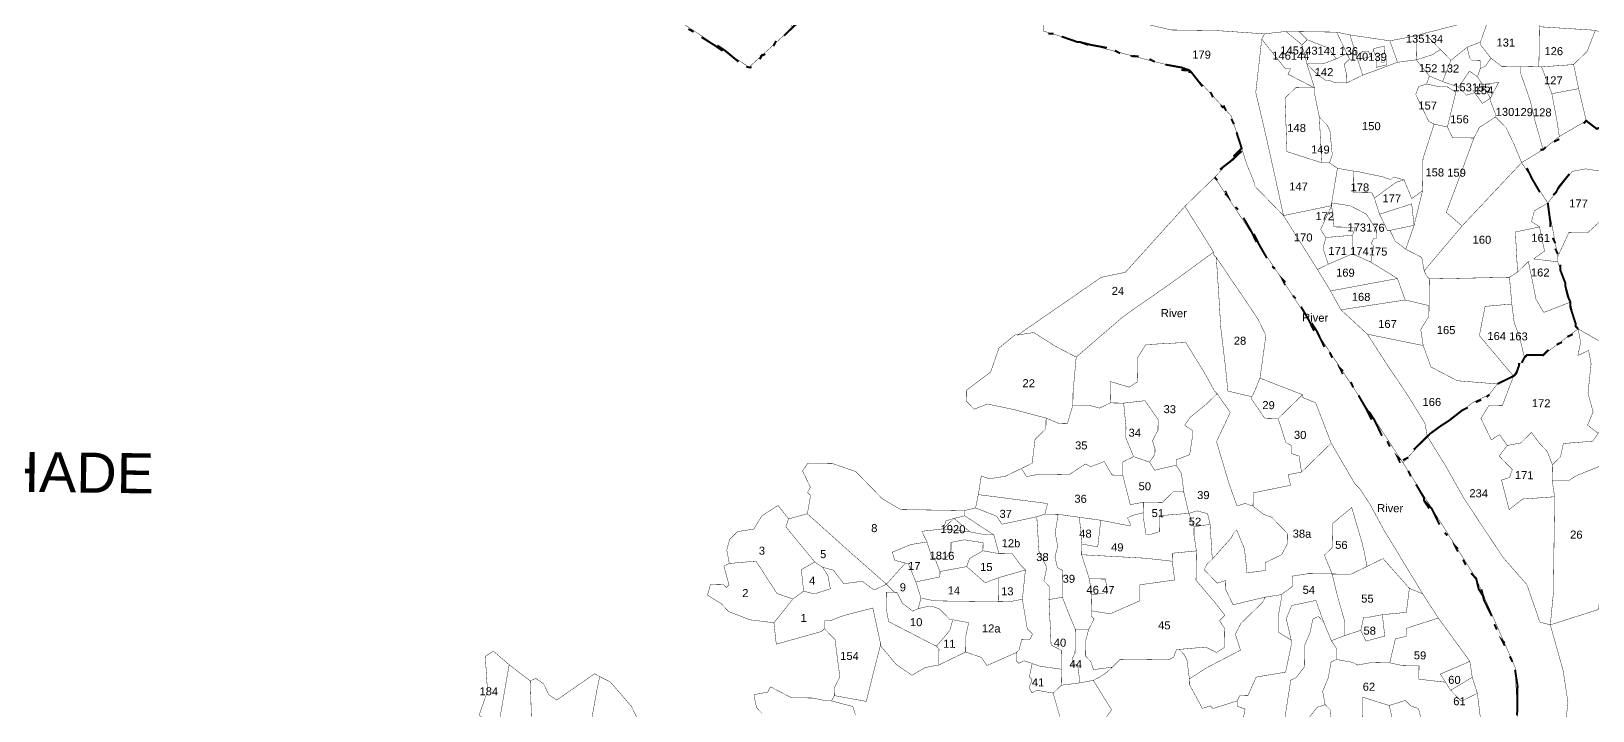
# Model space of a CAD drawing. Header units: metres. Extents: x 259278 to 277237, y 2171369 to 2185379.
# Drawn here: x 273383 to 275703, y 2178430 to 2179440 of the extents above; entities that cross this region are included whole.
import ezdxf

# ---------------------------------------------------------------- set-up
doc = ezdxf.new("R2010")
doc.units = ezdxf.units.M
doc.header["$MEASUREMENT"] = 0
for name, color, linetype in [('SURVEY NO.', 7, 'Continuous'), ('SURVEY PLOT BOUNDARY', 35, 'Continuous'), ('VILLAGE BOUNDARY', 212, 'Continuous'), ('VILLAGE NAME', 3, 'Continuous')]:
    doc.layers.add(name, color=color, linetype=linetype)
doc.styles.add('PDF Arial', font='arial.ttf')

msp = doc.modelspace()

# ---------------------------------------------------------------- linework, layer by layer
at = {"layer": 'SURVEY PLOT BOUNDARY', "lineweight": 18, "const_width": 0.595}
for points in [[(274479.2, 2179544.6), (274513.5, 2179445.1), (274449.3, 2179386.4), (274351.1, 2179451.1), (274363.1, 2179462.9), (274443.9, 2179580.8), (274447.9, 2179580.7), (274467.2, 2179540.8)], [(275232.2, 2179217.6), (275243.4, 2179165.9), (275200.4, 2179210.1), (275200.4, 2179214.1), (275188.9, 2179242), (275181.3, 2179265.9), (275166, 2179313.6), (275103.5, 2179381.9), (275036.3, 2179398.6), (274941.5, 2179423.6), (274886.2, 2179440.2), (274890.6, 2179475.8), (274910.4, 2179475.6), (274969.8, 2179466.9), (275076.5, 2179441.7), (275092.4, 2179441.5), (275143.9, 2179440.8), (275215.2, 2179435.9), (275211.1, 2179428), (275202.2, 2179348.9), (275217.2, 2179285.2)], [(275536.2, 2179423.8), (275516.3, 2179416.1), (275492.2, 2179396.6), (275476.6, 2179412.7), (275453.1, 2179436.8), (275556.5, 2179463.2), (275544.4, 2179447.5)], [(275623.7, 2179446.5), (275623.3, 2179410.8), (275622.9, 2179387), (275595.2, 2179387.4), (275567.4, 2179387.7), (275551.7, 2179399.8), (275536.1, 2179419.9), (275536.2, 2179423.8), (275544.4, 2179447.5), (275556.5, 2179463.2), (275572.4, 2179467), (275624.1, 2179478.2)], [(275278.1, 2179391.5), (275289.5, 2179355.6), (275250.1, 2179376), (275254.2, 2179383.9), (275246.2, 2179384), (275211.1, 2179428), (275215.2, 2179435.9), (275247, 2179439.5), (275266.6, 2179423.4), (275270.5, 2179419.3), (275274.3, 2179407.4)], [(275270.5, 2179419.3), (275266.6, 2179423.4), (275247, 2179439.5), (275266.8, 2179439.2), (275278.5, 2179427.2)], [(275278.5, 2179427.2), (275266.8, 2179439.2), (275322.3, 2179438.5), (275337.7, 2179406.6), (275321.8, 2179398.8), (275310.1, 2179414.9)], [(275702.9, 2179441.5), (275706.9, 2179441.4), (275694.6, 2179409.9), (275674.5, 2179390.3), (275626.9, 2179386.9), (275622.9, 2179387), (275623.3, 2179410.8), (275623.7, 2179446.5)], [(275810.1, 2179452), (275817.8, 2179432), (275801.9, 2179428.3), (275793.7, 2179404.6), (275781.5, 2179381), (275765.1, 2179345.5), (275772.9, 2179329.5), (275716.9, 2179298.5), (275709, 2179294.7), (275693.3, 2179306.8), (275682, 2179354.5), (275674.5, 2179390.3), (275694.6, 2179409.9), (275706.9, 2179441.4), (275714.8, 2179437.4), (275722.9, 2179453.1), (275719.1, 2179461.1), (275746.8, 2179456.8)], [(275211.1, 2179428), (275246.2, 2179384), (275254.2, 2179383.9), (275250.1, 2179376), (275289.5, 2179355.6), (275261.7, 2179356), (275253.7, 2179348.2), (275245.7, 2179340.4), (275248.6, 2179261), (275299.9, 2179244.5), (275311.8, 2179244.3), (275323.6, 2179236.2), (275315, 2179184.8), (275315, 2179180.8), (275243.4, 2179165.9), (275232.2, 2179217.6), (275217.2, 2179285.2), (275202.2, 2179348.9)], [(275321.8, 2179398.8), (275301.8, 2179391.2), (275282, 2179391.4), (275278.1, 2179391.5), (275274.3, 2179407.4), (275270.5, 2179419.3), (275278.5, 2179427.2), (275310.1, 2179414.9)], [(275342.1, 2179434.3), (275361.1, 2179374.5), (275337.2, 2179363), (275337.2, 2179366.9), (275337.3, 2179374.9), (275333.6, 2179390.8), (275341.6, 2179398.6), (275337.7, 2179406.6), (275322.3, 2179438.5)], [(275401.4, 2179425.6), (275412.9, 2179393.7), (275361.1, 2179374.5), (275342.1, 2179434.3)], [(275389.3, 2179405.9), (275381.3, 2179402), (275377.4, 2179410), (275377.5, 2179414), (275393.4, 2179417.7), (275393.3, 2179409.8), (275393.2, 2179405.9)], [(275381.3, 2179402), (275381.2, 2179394.1), (275381.1, 2179386.2), (275397, 2179389.9), (275397.1, 2179397.9), (275393.1, 2179397.9), (275393.1, 2179394), (275389.1, 2179394), (275389.3, 2179405.9), (275393.2, 2179405.9), (275393.3, 2179409.8), (275393.4, 2179417.7), (275377.5, 2179414), (275377.4, 2179410)], [(275440.7, 2179397.3), (275412.9, 2179393.7), (275401.4, 2179425.6), (275441.2, 2179433)], [(275476.6, 2179412.7), (275464.6, 2179404.9), (275440.7, 2179397.3), (275441.2, 2179433), (275453.1, 2179436.8)], [(275531.6, 2179372.3), (275519.8, 2179380.4), (275503.6, 2179356.8), (275479.9, 2179365.1), (275492.2, 2179396.6), (275516.3, 2179416.1), (275520, 2179400.2), (275523.9, 2179396.2), (275535.8, 2179396.1), (275535.7, 2179384.2)], [(275535.7, 2179384.2), (275535.8, 2179396.1), (275523.9, 2179396.2), (275520, 2179400.2), (275516.3, 2179416.1), (275536.2, 2179423.8), (275536.1, 2179419.9), (275551.7, 2179399.8), (275543.7, 2179388)], [(275337.2, 2179363), (275321.3, 2179363.2), (275309.5, 2179367.3), (275305.5, 2179367.3), (275293.7, 2179375.4), (275278.1, 2179391.5), (275282, 2179391.4), (275301.8, 2179391.2), (275321.8, 2179398.8), (275337.7, 2179406.6), (275341.6, 2179398.6), (275333.6, 2179390.8), (275337.3, 2179374.9), (275337.2, 2179366.9)], [(275460.2, 2179373.3), (275456.1, 2179361.4), (275444.1, 2179357.6), (275440, 2179345.8), (275459.3, 2179305.9), (275467.2, 2179301.8), (275450.7, 2179250.4), (275450.1, 2179202.9), (275434, 2179191.2), (275422.5, 2179219.1), (275406.7, 2179223.3), (275402.7, 2179219.3), (275390.9, 2179223.5), (275351.3, 2179231.9), (275347.4, 2179232), (275323.6, 2179236.2), (275311.8, 2179244.3), (275315.9, 2179256.2), (275312.4, 2179291.9), (275308.6, 2179299.9), (275296.8, 2179311.9), (275289.4, 2179347.7), (275289.5, 2179355.6), (275278.1, 2179391.5), (275293.7, 2179375.4), (275305.5, 2179367.3), (275309.5, 2179367.3), (275321.3, 2179363.2), (275337.2, 2179363), (275361.1, 2179374.5), (275412.9, 2179393.7), (275440.7, 2179397.3)], [(275373.4, 2179402.1), (275357.4, 2179398.4), (275357.5, 2179406.3), (275361.6, 2179410.2), (275369.5, 2179410.1)], [(275369.5, 2179410.1), (275361.6, 2179410.2), (275357.5, 2179406.3), (275357.4, 2179398.4), (275373.4, 2179402.1)], [(275381.3, 2179402), (275389.3, 2179405.9), (275389.1, 2179394), (275393.1, 2179394), (275393.1, 2179397.9), (275397.1, 2179397.9), (275397, 2179389.9), (275381.1, 2179386.2), (275381.2, 2179394.1)], [(275440.7, 2179397.3), (275464.6, 2179404.9), (275476.6, 2179412.7), (275492.2, 2179396.6), (275479.9, 2179365.1), (275460.2, 2179373.3)], [(275595.2, 2179387.4), (275595.1, 2179379.4), (275610.4, 2179335.6), (275617.9, 2179303.8), (275629.3, 2179264), (275597.3, 2179244.6), (275585.8, 2179272.5), (275574.2, 2179296.4), (275558.5, 2179312.5), (275558.6, 2179316.5), (275550.9, 2179336.4), (275551, 2179340.3), (275555, 2179348.2), (275563.2, 2179364), (275539.3, 2179360.3), (275531.6, 2179372.3), (275535.7, 2179384.2), (275543.7, 2179388), (275551.7, 2179399.8), (275567.4, 2179387.7)], [(275456.1, 2179361.4), (275460.2, 2179373.3), (275479.9, 2179365.1), (275503.6, 2179356.8), (275515.3, 2179344.8), (275527.3, 2179348.6), (275539, 2179332.6), (275551, 2179340.3), (275550.9, 2179336.4), (275558.6, 2179316.5), (275558.5, 2179312.5), (275534.5, 2179296.9), (275526.4, 2179281.2), (275494.7, 2179281.6), (275487, 2179297.6), (275499.5, 2179348.9), (275487.7, 2179357), (275475.9, 2179357.2)], [(275527.3, 2179348.6), (275515.3, 2179344.8), (275503.6, 2179356.8), (275519.8, 2179380.4), (275531.6, 2179372.3), (275539.3, 2179360.3)], [(275629.3, 2179264), (275617.9, 2179303.8), (275610.4, 2179335.6), (275595.1, 2179379.4), (275595.2, 2179387.4), (275622.9, 2179387), (275626.9, 2179386.9), (275642.2, 2179347.1), (275649.7, 2179307.3), (275653.3, 2179283.5)], [(275682, 2179354.5), (275642.2, 2179347.1), (275626.9, 2179386.9), (275674.5, 2179390.3)], [(275299.9, 2179244.5), (275248.6, 2179261), (275245.7, 2179340.4), (275253.7, 2179348.2), (275261.7, 2179356), (275289.5, 2179355.6), (275289.4, 2179347.7), (275296.8, 2179311.9)], [(275487, 2179297.6), (275467.2, 2179301.8), (275459.3, 2179305.9), (275440, 2179345.8), (275444.1, 2179357.6), (275456.1, 2179361.4), (275475.9, 2179357.2), (275487.7, 2179357), (275499.5, 2179348.9)], [(275551, 2179340.3), (275539, 2179332.6), (275527.3, 2179348.6), (275539.3, 2179360.3)], [(275551, 2179340.3), (275539.3, 2179360.3), (275563.2, 2179364), (275555, 2179348.2)], [(275653.3, 2179283.5), (275649.7, 2179307.3), (275642.2, 2179347.1), (275682, 2179354.5), (275693.3, 2179306.8)], [(275311.8, 2179244.3), (275299.9, 2179244.5), (275296.8, 2179311.9), (275308.6, 2179299.9), (275312.4, 2179291.9), (275315.9, 2179256.2)], [(275526.4, 2179281.2), (275501.7, 2179214.1), (275485.3, 2179170.7), (275508.8, 2179150.6), (275452.5, 2179083.9), (275448.8, 2179103.8), (275425.1, 2179116), (275437.5, 2179151.5), (275450.1, 2179202.9), (275450.7, 2179250.4), (275467.2, 2179301.8), (275487, 2179297.6), (275494.7, 2179281.6)], [(275508.8, 2179150.6), (275485.3, 2179170.7), (275501.7, 2179214.1), (275526.4, 2179281.2), (275534.5, 2179296.9), (275558.5, 2179312.5), (275574.2, 2179296.4), (275585.8, 2179272.5), (275597.3, 2179244.6)], [(275421, 2178798.8), (275141.1, 2179222.8), (275181.3, 2179265.9), (275188.9, 2179242), (275200.4, 2179214.1), (275200.4, 2179210.1), (275243.4, 2179165.9), (275293.9, 2179085.9), (275313.3, 2179054), (275328.8, 2179026), (275368, 2178989.8), (275375.8, 2178977.8), (275399.1, 2178941.8), (275426.3, 2178901.8), (275453.5, 2178857.8), (275457.2, 2178838)], [(275460.2, 2179071.9), (275459.7, 2179032.2), (275424.2, 2179040.6), (275412.7, 2179072.5), (275373.3, 2179096.8), (275377.6, 2179120.5), (275373.7, 2179124.6), (275377.8, 2179132.4), (275381.7, 2179132.4), (275381.9, 2179144.3), (275366.3, 2179168.3), (275342.7, 2179180.5), (275315, 2179184.8), (275323.6, 2179236.2), (275347.4, 2179232), (275346.9, 2179200.2), (275374.7, 2179199.9), (275378.5, 2179191.9), (275386.2, 2179168), (275397.7, 2179144.1), (275401.7, 2179144), (275409.4, 2179128.1), (275425.1, 2179116), (275448.8, 2179103.8), (275452.5, 2179083.9), (275456.3, 2179075.9)], [(275422.5, 2179219.1), (275410.6, 2179215.3), (275378.5, 2179191.9), (275374.7, 2179199.9), (275346.9, 2179200.2), (275347.4, 2179232), (275351.3, 2179231.9), (275390.9, 2179223.5), (275402.7, 2179219.3), (275406.7, 2179223.3)], [(275636.2, 2179184.6), (275616.2, 2179173), (275612, 2179157.1), (275623.8, 2179149.1), (275588, 2179141.6), (275591.2, 2179082.1), (275579.2, 2179074.3), (275460.2, 2179071.9), (275456.3, 2179075.9), (275452.5, 2179083.9), (275508.8, 2179150.6), (275597.3, 2179244.6)], [(275739.8, 2179226.9), (275755.2, 2179194.9), (275695.1, 2179140.2), (275667.3, 2179140.6), (275651, 2179105.1), (275636.2, 2179184.6), (275648.3, 2179200.3), (275672.5, 2179231.7), (275692.3, 2179235.4), (275720, 2179231.1)], [(275824, 2178991.8), (275771.8, 2178944.9), (275740.3, 2178961.2), (275716.7, 2178977.3), (275681.3, 2178997.6), (275677.4, 2179001.6), (275669.9, 2179037.4), (275662.4, 2179065.3), (275650.9, 2179097.2), (275651, 2179105.1), (275667.3, 2179140.6), (275695.1, 2179140.2), (275755.2, 2179194.9), (275739.8, 2179226.9), (275791.4, 2179234.1), (275795.2, 2179218.2), (275813.2, 2179079.2)], [(275437.5, 2179151.5), (275433.9, 2179183.3), (275386.2, 2179168), (275378.5, 2179191.9), (275410.6, 2179215.3), (275422.5, 2179219.1), (275434, 2179191.2), (275450.1, 2179202.9)], [(275345.8, 2179109.1), (275346.1, 2179136.8), (275350.2, 2179148.7), (275318.5, 2179149.1), (275315, 2179180.8), (275315, 2179184.8), (275342.7, 2179180.5), (275366.3, 2179168.3), (275381.9, 2179144.3), (275381.7, 2179132.4), (275377.8, 2179132.4), (275373.7, 2179124.6), (275377.6, 2179120.5), (275373.3, 2179096.8)], [(275651, 2179105.1), (275650.9, 2179097.2), (275615.3, 2179101.6), (275631.3, 2179113.3), (275623.8, 2179149.1), (275612, 2179157.1), (275616.2, 2179173), (275636.2, 2179184.6)], [(275003.5, 2179014.4), (274935.4, 2178955.8), (274903.9, 2178972.1), (274872.4, 2178992.3), (274848.6, 2178988.6), (274972.6, 2179074.3), (275008.4, 2179081.7), (275096.9, 2179179.7), (275139.6, 2179111.7), (275075.6, 2179065), (275019.6, 2179026.1)], [(275309.9, 2179093.7), (275293.9, 2179085.9), (275243.4, 2179165.9), (275315, 2179180.8), (275298.6, 2179145.4), (275306.4, 2179133.4), (275302.2, 2179117.6)], [(275306.4, 2179133.4), (275298.6, 2179145.4), (275315, 2179180.8), (275318.5, 2179149.1), (275350.2, 2179148.7), (275346.1, 2179136.8)], [(275437.5, 2179151.5), (275401.7, 2179144), (275397.7, 2179144.1), (275386.2, 2179168), (275433.9, 2179183.3)], [(275425.1, 2179116), (275409.4, 2179128.1), (275401.7, 2179144), (275437.5, 2179151.5)], [(275650.9, 2179097.2), (275662.4, 2179065.3), (275669.9, 2179037.4), (275630.1, 2179022.1), (275618.5, 2179042.1), (275614.7, 2179061.9), (275607.3, 2179097.7), (275591.2, 2179082.1), (275588, 2179141.6), (275623.8, 2179149.1), (275631.3, 2179113.3), (275615.3, 2179101.6)], [(275309.9, 2179093.7), (275302.2, 2179117.6), (275306.4, 2179133.4), (275346.1, 2179136.8), (275345.8, 2179109.1)], [(275150.1, 2179000.6), (275157.2, 2178941), (275160.7, 2178905.3), (275196.3, 2178896.9), (275196.2, 2178892.9), (275215.7, 2178864.9), (275235.5, 2178864.6), (275246.9, 2178828.8), (275254.8, 2178824.7), (275254.7, 2178812.8), (275266.5, 2178808.7), (275270.2, 2178784.9), (275250.3, 2178781.2), (275254, 2178765.3), (275198.4, 2178754.1), (275198.1, 2178734.3), (275186.3, 2178738.4), (275174.4, 2178734.6), (275162.9, 2178766.4), (275143.9, 2178830.1), (275164.3, 2178873.5), (275144.8, 2178901.5), (275140.9, 2178905.5), (275125.4, 2178933.5), (275098.2, 2178977.5), (275038.7, 2178974.3), (275026.6, 2178954.6), (275026.1, 2178918.9), (275014.1, 2178911.1), (274986.4, 2178919.4), (274986, 2178887.7), (274970.1, 2178880), (274954.3, 2178884.2), (274930.5, 2178884.5), (274930.7, 2178904.3), (274935.4, 2178955.8), (275003.5, 2179014.4), (275019.6, 2179026.1), (275075.6, 2179065), (275139.6, 2179111.7), (275139.6, 2179107.8), (275143.5, 2179103.8), (275146.8, 2179056.1)], [(275200.4, 2178904.7), (275196.3, 2178896.9), (275160.7, 2178905.3), (275157.2, 2178941), (275150.1, 2179000.6), (275146.8, 2179056.1), (275143.5, 2179103.8), (275197.9, 2179023.7), (275205.7, 2179011.7), (275217.3, 2178987.8), (275208.5, 2178924.5)], [(275412.7, 2179072.5), (275313.3, 2179054), (275293.9, 2179085.9), (275309.9, 2179093.7), (275345.8, 2179109.1), (275373.3, 2179096.8)], [(275669.9, 2179037.4), (275677.4, 2179001.6), (275681.3, 2178997.6), (275665.3, 2178985.9), (275629.3, 2178958.6), (275605.5, 2178959), (275601.5, 2178955), (275593.9, 2178986.9), (275586.3, 2179006.8), (275582.7, 2179034.6), (275579.2, 2179074.3), (275591.2, 2179082.1), (275607.3, 2179097.7), (275614.7, 2179061.9), (275618.5, 2179042.1), (275630.1, 2179022.1)], [(275424.2, 2179040.6), (275328.8, 2179026), (275313.3, 2179054), (275412.7, 2179072.5)], [(275451, 2178972.9), (275447.4, 2178996.7), (275459.5, 2179016.4), (275459.7, 2179032.2), (275460.2, 2179071.9), (275579.2, 2179074.3), (275582.7, 2179034.6), (275543, 2179031.1), (275534.5, 2178987.6), (275585.2, 2178927.5), (275561.3, 2178915.9), (275501.9, 2178920.6), (275462.5, 2178941)], [(275447.4, 2178996.7), (275451, 2178972.9), (275368, 2178989.8), (275328.8, 2179026), (275424.2, 2179040.6), (275459.7, 2179032.2), (275459.5, 2179016.4)], [(275585.2, 2178927.5), (275534.5, 2178987.6), (275543, 2179031.1), (275582.7, 2179034.6), (275586.3, 2179006.8), (275593.9, 2178986.9), (275601.5, 2178955), (275593.4, 2178943.2)], [(275711, 2178842.6), (275702.9, 2178830.8), (275659.3, 2178827.4), (275655.1, 2178807.6), (275643, 2178795.9), (275635.3, 2178815.8), (275623.6, 2178827.9), (275611.9, 2178843.9), (275595.8, 2178828.2), (275576, 2178824.5), (275564.3, 2178840.5), (275552.3, 2178832.8), (275536.8, 2178864.7), (275549, 2178884.3), (275568.8, 2178884.1), (275585.2, 2178927.5), (275593.4, 2178943.2), (275601.5, 2178955), (275605.5, 2178959), (275629.3, 2178958.6), (275665.3, 2178985.9), (275681.3, 2178997.6), (275685, 2178977.7), (275680.8, 2178958), (275696.8, 2178965.7), (275700.5, 2178945.8), (275695.9, 2178902.3), (275703.5, 2178874.4), (275695.3, 2178854.7)], [(274890.6, 2178865.2), (274843.2, 2178877.7), (274803.6, 2178886.1), (274783.7, 2178878.4), (274772, 2178890.5), (274772.2, 2178906.4), (274808.2, 2178933.6), (274820.6, 2178969.2), (274844.6, 2178988.7), (274848.6, 2178988.6), (274872.4, 2178992.3), (274903.9, 2178972.1), (274935.4, 2178955.8), (274930.7, 2178904.3), (274930.5, 2178884.5), (274922.2, 2178856.8), (274910.3, 2178857)], [(275044.4, 2178799.7), (275052.4, 2178811.5), (275052.5, 2178819.4), (275048.7, 2178831.4), (275056.9, 2178847.1), (275057.1, 2178863), (275037.6, 2178891), (275005.9, 2178887.4), (274986, 2178887.7), (274986.4, 2178919.4), (275014.1, 2178911.1), (275026.1, 2178918.9), (275026.6, 2178954.6), (275038.7, 2178974.3), (275098.2, 2178977.5), (275125.4, 2178933.5), (275140.9, 2178905.5), (275144.8, 2178901.5), (275128.7, 2178885.8), (275104.7, 2178866.3), (275096.6, 2178854.5), (275108.4, 2178846.5), (275108.3, 2178838.5), (275104, 2178810.8), (275084.1, 2178803.2), (275084, 2178795.2), (275052.1, 2178787.7)], [(275525.3, 2178888.6), (275457.2, 2178838), (275453.5, 2178857.8), (275426.3, 2178901.8), (275399.1, 2178941.8), (275375.8, 2178977.8), (275368, 2178989.8), (275451, 2178972.9), (275462.5, 2178941), (275501.9, 2178920.6), (275561.3, 2178915.9), (275549.2, 2178900.2)], [(275271.7, 2178899.9), (275235.5, 2178864.6), (275215.7, 2178864.9), (275196.2, 2178892.9), (275196.3, 2178896.9), (275200.4, 2178904.7), (275208.5, 2178924.5)], [(275536.8, 2178864.7), (275552.3, 2178832.8), (275564.3, 2178840.5), (275576, 2178824.5), (275563.9, 2178808.8), (275583.4, 2178788.7), (275579.3, 2178776.9), (275567.4, 2178773.1), (275578.7, 2178729.3), (275598.7, 2178744.9), (275646.3, 2178748.3), (275644.5, 2178605.5), (275639.9, 2178558), (275624.1, 2178562.2), (275620.3, 2178574.1), (275605, 2178617.9), (275569.8, 2178658), (275511.5, 2178746), (275484.4, 2178794), (275457.2, 2178838), (275525.3, 2178888.6), (275549.2, 2178900.2), (275561.3, 2178915.9), (275585.2, 2178927.5), (275568.8, 2178884.1), (275549, 2178884.3)], [(274853.9, 2178790.3), (274869.9, 2178798), (274874.3, 2178833.6), (274890.4, 2178849.3), (274890.6, 2178865.2), (274910.3, 2178857), (274922.2, 2178856.8), (274930.5, 2178884.5), (274954.3, 2178884.2), (274970.1, 2178880), (274986, 2178887.7), (275005.9, 2178887.4), (275009.4, 2178851.7), (275009.1, 2178835.9), (275020.7, 2178807.9), (275004.7, 2178800.2), (275004.5, 2178780.4), (274988.6, 2178780.6), (274977, 2178800.6), (274957, 2178792.9), (274949.2, 2178797), (274925.2, 2178781.4), (274889.5, 2178781.9), (274881.6, 2178782), (274861.7, 2178778.3)], [(275020.7, 2178807.9), (275009.1, 2178835.9), (275009.4, 2178851.7), (275005.9, 2178887.4), (275037.6, 2178891), (275057.1, 2178863), (275056.9, 2178847.1), (275048.7, 2178831.4), (275052.5, 2178819.4), (275052.4, 2178811.5), (275044.4, 2178799.7)], [(275198.1, 2178734.3), (275213.8, 2178722.2), (275225.7, 2178718), (275241.3, 2178702), (275249.2, 2178693.9), (275249, 2178678.1), (275240.8, 2178662.3), (275216.9, 2178650.7), (275216.7, 2178638.8), (275188.9, 2178635.2), (275189, 2178639.2), (275185.4, 2178671), (275173.9, 2178698.9), (275169.9, 2178695), (275165.8, 2178687.1), (275137.6, 2178655.7), (275134.4, 2178707.3), (275130.6, 2178723.2), (275114.8, 2178727.4), (275102.8, 2178723.6), (275095.3, 2178755.4), (275091.7, 2178783.2), (275084, 2178795.2), (275084.1, 2178803.2), (275104, 2178810.8), (275108.3, 2178838.5), (275108.4, 2178846.5), (275096.6, 2178854.5), (275104.7, 2178866.3), (275128.7, 2178885.8), (275144.8, 2178901.5), (275164.3, 2178873.5), (275143.9, 2178830.1), (275162.9, 2178766.4), (275174.4, 2178734.6), (275186.3, 2178738.4)], [(275314.3, 2178827.9), (275270.2, 2178784.9), (275266.5, 2178808.7), (275254.7, 2178812.8), (275254.8, 2178824.7), (275246.9, 2178828.8), (275235.5, 2178864.6), (275271.7, 2178899.9), (275271.6, 2178895.9), (275291.3, 2178887.7)], [(275642.7, 2178772.1), (275643, 2178795.9), (275655.1, 2178807.6), (275659.3, 2178827.4), (275702.9, 2178830.8), (275711, 2178842.6), (275723.2, 2178862.3), (275766.8, 2178861.7), (275770.1, 2178810.1), (275726.3, 2178798.8), (275678.5, 2178779.6), (275666.5, 2178771.8), (275654.6, 2178771.9)], [(275643, 2178795.9), (275642.7, 2178772.1), (275646.3, 2178748.3), (275598.7, 2178744.9), (275578.7, 2178729.3), (275567.4, 2178773.1), (275579.3, 2178776.9), (275583.4, 2178788.7), (275563.9, 2178808.8), (275576, 2178824.5), (275595.8, 2178828.2), (275611.9, 2178843.9), (275623.6, 2178827.9), (275635.3, 2178815.8)], [(275372.6, 2178736), (275392, 2178700), (275450.2, 2178604.1), (275430.5, 2178612.3), (275391.4, 2178656.4), (275367.5, 2178644.8), (275363.8, 2178664.7), (275360, 2178680.6), (275344.8, 2178732.3), (275316.8, 2178708.9), (275316.3, 2178673.2), (275304.2, 2178661.5), (275315.8, 2178633.6), (275280.1, 2178634.1), (275256.3, 2178630.4), (275256.1, 2178614.5), (275240, 2178602.9), (275216.2, 2178599.2), (275168.5, 2178587.9), (275156.9, 2178611.9), (275157.1, 2178623.8), (275145.1, 2178619.9), (275125.5, 2178640), (275129.6, 2178647.9), (275137.6, 2178655.7), (275165.8, 2178687.1), (275169.9, 2178695), (275173.9, 2178698.9), (275185.4, 2178671), (275189, 2178639.2), (275188.9, 2178635.2), (275216.7, 2178638.8), (275216.9, 2178650.7), (275240.8, 2178662.3), (275249, 2178678.1), (275249.2, 2178693.9), (275241.3, 2178702), (275225.7, 2178718), (275213.8, 2178722.2), (275198.1, 2178734.3), (275198.4, 2178754.1), (275254, 2178765.3), (275250.3, 2178781.2), (275270.2, 2178784.9), (275314.3, 2178827.9), (275349.2, 2178768), (275357.1, 2178759.9)], [(274769.9, 2178727.9), (274769.7, 2178720), (274753.8, 2178716.2), (274741.9, 2178712.4), (274737.8, 2178700.6), (274706, 2178697), (274713.7, 2178681.1), (274689.9, 2178677.4), (274662, 2178665.9), (274665.8, 2178653.9), (274681.6, 2178649.8), (274653.4, 2178618.4), (274598.6, 2178666.7), (274535.9, 2178723), (274540.1, 2178746.8), (274540.2, 2178750.8), (274536.3, 2178754.8), (274540.3, 2178762.6), (274528.8, 2178786.6), (274536.8, 2178798.4), (274572.5, 2178797.9), (274608, 2178785.6), (274643.3, 2178749.4), (274647.2, 2178745.4), (274674.7, 2178729.2)], [(275004.5, 2178780.4), (275015.8, 2178736.6), (275035.7, 2178740.3), (275035.5, 2178724.5), (275019.5, 2178720.7), (275011.6, 2178716.9), (275015.4, 2178708.9), (275015.4, 2178704.9), (274971.9, 2178713.4), (274940.2, 2178717.8), (274908.5, 2178722.2), (274888.7, 2178722.4), (274892.9, 2178738.2), (274790, 2178751.5), (274794.3, 2178779.2), (274806.1, 2178775), (274830, 2178778.7), (274853.9, 2178790.3), (274861.7, 2178778.3), (274881.6, 2178782), (274889.5, 2178781.9), (274925.2, 2178781.4), (274949.2, 2178797), (274957, 2178792.9), (274977, 2178800.6), (274988.6, 2178780.6)], [(275044.4, 2178799.7), (275052.1, 2178787.7), (275084, 2178795.2), (275091.7, 2178783.2), (275095.3, 2178755.4), (275079.5, 2178755.6), (275063.4, 2178740), (275035.7, 2178740.3), (275015.8, 2178736.6), (275004.5, 2178780.4), (275004.7, 2178800.2), (275020.7, 2178807.9)], [(275769.8, 2178786.3), (275769.2, 2178742.7), (275725.2, 2178711.5), (275720.8, 2178679.9), (275711.6, 2178580.9), (275639.9, 2178558), (275644.5, 2178605.5), (275646.3, 2178748.3), (275642.7, 2178772.1), (275654.6, 2178771.9), (275666.5, 2178771.8), (275678.5, 2178779.6), (275726.3, 2178798.8), (275770.1, 2178810.1), (275770, 2178806.1)], [(274785.8, 2178731.7), (274790, 2178751.5), (274892.9, 2178738.2), (274888.7, 2178722.4), (274876.8, 2178718.6), (274825.1, 2178707.4), (274817.3, 2178719.4)], [(275095.3, 2178755.4), (275102.8, 2178723.6), (275059.2, 2178720.2), (275058.9, 2178696.4), (275046.9, 2178692.6), (275039, 2178692.7), (275035.3, 2178716.5), (275035.5, 2178724.5), (275035.7, 2178740.3), (275063.4, 2178740), (275079.5, 2178755.6)], [(274508, 2178715.5), (274503.9, 2178703.6), (274546.8, 2178651.5), (274526.9, 2178639.9), (274530.4, 2178608.1), (274514.4, 2178596.4), (274490.7, 2178604.7), (274459.6, 2178652.7), (274419.9, 2178649.2), (274416.2, 2178669.1), (274420.4, 2178684.9), (274432.4, 2178696.6), (274456.3, 2178700.3), (274468.4, 2178720), (274492.4, 2178735.5)], [(274558.6, 2178643.4), (274546.8, 2178651.5), (274503.9, 2178703.6), (274508, 2178715.5), (274535.9, 2178723), (274598.6, 2178666.7), (274653.4, 2178618.4), (274637.5, 2178610.7), (274633.5, 2178610.7), (274617.8, 2178622.8), (274590, 2178619.2), (274574.4, 2178639.3)], [(274777.4, 2178696.1), (274753.8, 2178716.2), (274769.7, 2178720), (274813, 2178691.7), (274801.1, 2178691.8)], [(274876.8, 2178718.6), (274880.1, 2178667), (274891.7, 2178643.1), (274887.4, 2178623.3), (274895.3, 2178615.3), (274895, 2178595.4), (274898.1, 2178528), (274913.8, 2178519.9), (274913.5, 2178492.1), (274881.8, 2178496.5), (274870, 2178500.6), (274858.1, 2178504.7), (274850.2, 2178500.9), (274846.2, 2178504.9), (274846.4, 2178516.8), (274850.4, 2178520.7), (274854.6, 2178536.5), (274866.5, 2178536.3), (274870.5, 2178544.2), (274862.7, 2178552.2), (274855.4, 2178596), (274859.9, 2178639.5), (274852.1, 2178647.6), (274840.4, 2178663.6), (274820.6, 2178663.8), (274813, 2178691.7), (274769.7, 2178720), (274769.9, 2178727.9), (274785.8, 2178731.7), (274817.3, 2178719.4), (274825.1, 2178707.4)], [(274908.5, 2178722.2), (274904.2, 2178694.5), (274907.9, 2178674.6), (274903.8, 2178658.8), (274907.5, 2178642.9), (274915.4, 2178638.8), (274914.9, 2178599.2), (274895, 2178595.4), (274895.3, 2178615.3), (274887.4, 2178623.3), (274891.7, 2178643.1), (274880.1, 2178667), (274876.8, 2178718.6), (274888.7, 2178722.4)], [(274958.2, 2178578.8), (274958.1, 2178570.8), (274962, 2178566.8), (274953.9, 2178551.1), (274934.1, 2178551.3), (274922.5, 2178579.2), (274914.9, 2178599.2), (274915.4, 2178638.8), (274907.5, 2178642.9), (274903.8, 2178658.8), (274907.9, 2178674.6), (274904.2, 2178694.5), (274908.5, 2178722.2), (274940.2, 2178717.8), (274943.7, 2178678.1), (274943.5, 2178662.2), (274954.9, 2178626.4), (274958.5, 2178602.5)], [(275110.5, 2178703.7), (275110.4, 2178691.8), (275114, 2178667.9), (275078.3, 2178664.4), (275078.1, 2178652.5), (275038.5, 2178657), (274943.5, 2178662.2), (274943.7, 2178678.1), (274967.4, 2178673.8), (274971.9, 2178713.4), (275015.4, 2178704.9), (275015.4, 2178708.9), (275011.6, 2178716.9), (275019.5, 2178720.7), (275035.5, 2178724.5), (275035.3, 2178716.5), (275039, 2178692.7), (275046.9, 2178692.6), (275058.9, 2178696.4), (275059.2, 2178720.2), (275102.8, 2178723.6)], [(275102.8, 2178723.6), (275114.8, 2178727.4), (275130.6, 2178723.2), (275134.4, 2178707.3), (275110.5, 2178703.7)], [(275367.5, 2178644.8), (275343.5, 2178633.2), (275315.8, 2178633.6), (275304.2, 2178661.5), (275316.3, 2178673.2), (275316.8, 2178708.9), (275344.8, 2178732.3), (275360, 2178680.6), (275363.8, 2178664.7)], [(274813, 2178691.7), (274820.6, 2178663.8), (274796.8, 2178668.1), (274797, 2178680), (274769.3, 2178684.3), (274749.4, 2178680.6), (274749.3, 2178668.7), (274741.2, 2178656.9), (274725.3, 2178657.1), (274721.4, 2178657.2), (274713.7, 2178681.1), (274706, 2178697), (274737.8, 2178700.6), (274777.4, 2178696.1), (274801.1, 2178691.8)], [(274737.8, 2178700.6), (274741.9, 2178712.4), (274753.8, 2178716.2)], [(274737.8, 2178700.6), (274753.8, 2178716.2), (274777.4, 2178696.1)], [(274971.9, 2178713.4), (274967.4, 2178673.8), (274943.7, 2178678.1), (274940.2, 2178717.8)], [(275088.3, 2178521.6), (275128, 2178525), (275135.9, 2178520.9), (275143.8, 2178516.9), (275155.8, 2178524.6), (275156.1, 2178552.4), (275148.3, 2178564.4), (275156.4, 2178572.2), (275140.8, 2178592.2), (275113.4, 2178624.3), (275113.8, 2178648.1), (275114, 2178667.9), (275110.4, 2178691.8), (275110.5, 2178703.7), (275134.4, 2178707.3), (275137.6, 2178655.7), (275129.6, 2178647.9), (275125.5, 2178640), (275145.1, 2178619.9), (275157.1, 2178623.8), (275156.9, 2178611.9), (275168.5, 2178587.9), (275216.2, 2178599.2), (275212.1, 2178591.3), (275192.1, 2178571.8), (275180, 2178560), (275171.9, 2178544.3), (275179.5, 2178520.4), (275127.6, 2178493.3), (275103.6, 2178477.7), (275100, 2178505.5), (275096.1, 2178513.5)], [(274681.6, 2178649.8), (274665.8, 2178653.9), (274662, 2178665.9), (274689.9, 2178677.4), (274713.7, 2178681.1), (274721.4, 2178657.2), (274725.3, 2178657.1), (274733, 2178637.2), (274732.9, 2178629.3), (274697.1, 2178621.8), (274685.6, 2178649.7)], [(274796.8, 2178668.1), (274776.9, 2178656.5), (274772.7, 2178644.6), (274733, 2178637.2), (274725.3, 2178657.1), (274741.2, 2178656.9), (274749.3, 2178668.7), (274749.4, 2178680.6), (274769.3, 2178684.3), (274797, 2178680)], [(274486.2, 2178561.1), (274450.6, 2178565.5), (274419, 2178577.8), (274411.2, 2178585.9), (274407.3, 2178589.9), (274387.6, 2178602), (274391.8, 2178617.9), (274411.6, 2178617.6), (274415.5, 2178613.6), (274419.5, 2178617.5), (274411.9, 2178645.4), (274419.9, 2178649.2), (274459.6, 2178652.7), (274490.7, 2178604.7), (274514.4, 2178596.4)], [(274530.4, 2178608.1), (274526.9, 2178639.9), (274546.8, 2178651.5), (274558.6, 2178643.4), (274566.4, 2178631.4), (274570.1, 2178611.6), (274546.2, 2178604)], [(274697.1, 2178621.8), (274704.7, 2178597.9), (274700.6, 2178582.1), (274692.6, 2178578.3), (274676.9, 2178590.4), (274669.1, 2178606.3), (274665.2, 2178606.4), (274653.4, 2178618.4), (274681.6, 2178649.8), (274685.6, 2178649.7)], [(274820.6, 2178663.8), (274840.4, 2178663.6), (274852.1, 2178647.6), (274859.9, 2178639.5), (274820.1, 2178628.1), (274800.2, 2178620.5), (274772.7, 2178644.6), (274776.9, 2178656.5), (274796.8, 2178668.1)], [(275078.1, 2178652.5), (275081.7, 2178624.7), (275030.1, 2178617.5), (275029.8, 2178593.7), (274985.9, 2178574.4), (274958.2, 2178578.8), (274958.5, 2178602.5), (274982.4, 2178606.2), (274978.7, 2178626.1), (274954.9, 2178626.4), (274943.5, 2178662.2), (275038.5, 2178657)], [(274988.9, 2178495.1), (274961.1, 2178491.5), (274957.2, 2178503.4), (274949.4, 2178511.5), (274949.7, 2178535.3), (274953.9, 2178551.1), (274962, 2178566.8), (274958.1, 2178570.8), (274958.2, 2178578.8), (274985.9, 2178574.4), (275029.8, 2178593.7), (275030.1, 2178617.5), (275081.7, 2178624.7), (275078.1, 2178652.5), (275078.3, 2178664.4), (275114, 2178667.9), (275113.8, 2178648.1), (275113.4, 2178624.3), (275140.8, 2178592.2), (275156.4, 2178572.2), (275148.3, 2178564.4), (275156.1, 2178552.4), (275155.8, 2178524.6), (275143.8, 2178516.9), (275135.9, 2178520.9), (275128, 2178525), (275088.3, 2178521.6), (275084.4, 2178521.6), (275080.2, 2178509.8), (275072.3, 2178505.9), (275060.4, 2178506.1), (275028.7, 2178506.5), (275000.9, 2178506.8)], [(275430.5, 2178612.3), (275426, 2178576.6), (275390.3, 2178573.1), (275370.4, 2178569.4), (275362.5, 2178569.5), (275358.3, 2178549.8), (275334.4, 2178542.1), (275334.7, 2178562), (275323.3, 2178601.8), (275315.8, 2178633.6), (275343.5, 2178633.2), (275367.5, 2178644.8), (275391.4, 2178656.4)], [(274653.4, 2178618.4), (274665.2, 2178606.4), (274653.3, 2178606.5), (274653, 2178582.7), (274656.7, 2178562.9), (274727.6, 2178526.2), (274731.5, 2178522.2), (274731.2, 2178498.4), (274711.3, 2178494.7), (274691.3, 2178483.1), (274667.8, 2178499.3), (274644.3, 2178527.3), (274644.4, 2178531.3), (274633.2, 2178583), (274589.4, 2178571.7), (274569.5, 2178564), (274561.5, 2178564.1), (274561.4, 2178552.2), (274557.4, 2178548.3), (274489.7, 2178529.3), (274486.2, 2178561.1), (274514.4, 2178596.4), (274530.4, 2178608.1), (274546.2, 2178604), (274570.1, 2178611.6), (274566.4, 2178631.4), (274558.6, 2178643.4), (274574.4, 2178639.3), (274590, 2178619.2), (274617.8, 2178622.8), (274633.5, 2178610.7), (274637.5, 2178610.7)], [(274819.6, 2178592.5), (274760.2, 2178593.2), (274744.3, 2178593.4), (274724.5, 2178593.7), (274704.7, 2178597.9), (274697.1, 2178621.8), (274732.9, 2178629.3), (274733, 2178637.2), (274772.7, 2178644.6), (274800.2, 2178620.5), (274820.1, 2178628.1)], [(274820.1, 2178628.1), (274859.9, 2178639.5), (274855.4, 2178596), (274835.5, 2178592.3), (274819.6, 2178592.5)], [(275334.4, 2178542.1), (275314.5, 2178534.5), (275303, 2178562.4), (275291.5, 2178594.3), (275255.7, 2178586.8), (275247.5, 2178567.1), (275255, 2178535.2), (275235.4, 2178547.4), (275235.7, 2178571.2), (275239.9, 2178594.9), (275240, 2178602.9), (275256.1, 2178614.5), (275256.3, 2178630.4), (275280.1, 2178634.1), (275315.8, 2178633.6), (275323.3, 2178601.8), (275334.7, 2178562)], [(274751.9, 2178565.6), (274747.7, 2178549.8), (274727.6, 2178526.2), (274656.7, 2178562.9), (274653, 2178582.7), (274653.3, 2178606.5), (274665.2, 2178606.4), (274669.1, 2178606.3), (274676.9, 2178590.4), (274692.6, 2178578.3), (274700.6, 2178582.1), (274716.5, 2178585.9), (274720.4, 2178585.8), (274732.3, 2178581.7), (274747.9, 2178565.6)], [(274958.5, 2178602.5), (274954.9, 2178626.4), (274978.7, 2178626.1), (274982.4, 2178606.2)], [(275409.7, 2178537.2), (275401.3, 2178501.6), (275373.5, 2178502), (275353.7, 2178498.3), (275345.8, 2178502.3), (275322.1, 2178506.6), (275322.3, 2178522.5), (275314.5, 2178534.5), (275334.4, 2178542.1), (275358.3, 2178549.8), (275366, 2178533.8), (275393.9, 2178541.4), (275390.3, 2178573.1), (275426, 2178576.6), (275430.5, 2178612.3), (275450.2, 2178604.1), (275473.5, 2178568.1), (275425.7, 2178552.8), (275425.6, 2178541)], [(274644.3, 2178527.3), (274623.4, 2178444.3), (274576, 2178452.9), (274576.1, 2178464.8), (274584.2, 2178480.5), (274577, 2178536.1), (274561.4, 2178552.2), (274561.5, 2178564.1), (274569.5, 2178564), (274589.4, 2178571.7), (274633.2, 2178583), (274644.4, 2178531.3)], [(274855.4, 2178596), (274862.7, 2178552.2), (274870.5, 2178544.2), (274866.5, 2178536.3), (274854.6, 2178536.5), (274850.4, 2178520.7), (274846.4, 2178516.8), (274802.5, 2178497.5), (274794.8, 2178509.5), (274771.1, 2178517.7), (274771.4, 2178541.5), (274775.6, 2178561.3), (274751.9, 2178565.6), (274747.9, 2178565.6), (274732.3, 2178581.7), (274720.4, 2178585.8), (274716.5, 2178585.9), (274700.6, 2178582.1), (274704.7, 2178597.9), (274724.5, 2178593.7), (274744.3, 2178593.4), (274760.2, 2178593.2), (274819.6, 2178592.5), (274835.5, 2178592.3)], [(274913.2, 2178468.3), (274913.5, 2178492.1), (274913.8, 2178519.9), (274898.1, 2178528), (274895, 2178595.4), (274914.9, 2178599.2), (274922.5, 2178579.2), (274934.1, 2178551.3), (274933.6, 2178515.6), (274929.5, 2178507.8), (274929.4, 2178499.8), (274937.4, 2178499.7), (274941, 2178471.9)], [(275255, 2178535.2), (275254.9, 2178527.3), (275246.5, 2178487.8), (275202.8, 2178480.4), (275190.5, 2178452.8), (275178.6, 2178453), (275174.6, 2178445.1), (275138.7, 2178433.7), (275134.8, 2178437.7), (275122.9, 2178433.9), (275103.5, 2178469.8), (275103.6, 2178477.7), (275127.6, 2178493.3), (275179.5, 2178520.4), (275171.9, 2178544.3), (275180, 2178560), (275192.1, 2178571.8), (275212.1, 2178591.3), (275216.2, 2178599.2), (275240, 2178602.9), (275239.9, 2178594.9), (275235.7, 2178571.2), (275235.4, 2178547.4)], [(274771.1, 2178517.7), (274731.2, 2178498.4), (274731.5, 2178522.2), (274727.6, 2178526.2), (274747.7, 2178549.8), (274751.9, 2178565.6), (274775.6, 2178561.3), (274771.4, 2178541.5)], [(275322.1, 2178506.6), (275314.1, 2178502.8), (275309.8, 2178479), (275301.6, 2178459.3), (275305.3, 2178439.4), (275293.4, 2178435.6), (275281.3, 2178419.9), (275245.6, 2178420.4), (275254.2, 2178475.8), (275262.2, 2178479.6), (275274.3, 2178495.3), (275274.7, 2178527.1), (275282.9, 2178546.8), (275287.1, 2178566.5), (275295.1, 2178570.4), (275303, 2178562.4), (275314.5, 2178534.5), (275322.3, 2178522.5)], [(275358.3, 2178549.8), (275362.5, 2178569.5), (275370.4, 2178569.4), (275390.3, 2178573.1), (275393.9, 2178541.4), (275366, 2178533.8)], [(275476.4, 2178484.8), (275484.2, 2178472.8), (275444.6, 2178477.3), (275444.8, 2178497.1), (275421.1, 2178497.4), (275401.3, 2178501.6), (275409.7, 2178537.2), (275425.6, 2178541), (275425.7, 2178552.8), (275473.5, 2178568.1), (275520.3, 2178504), (275512.3, 2178500.2)], [(274941, 2178471.9), (274937.4, 2178499.7), (274929.4, 2178499.8), (274929.5, 2178507.8), (274933.6, 2178515.6), (274934.1, 2178551.3), (274953.9, 2178551.1), (274949.7, 2178535.3), (274949.4, 2178511.5), (274957.2, 2178503.4), (274961.1, 2178491.5), (274988.9, 2178495.1), (274980.8, 2178487.3), (274968.8, 2178479.5), (274960.8, 2178475.6)], [(274092.8, 2178498.8), (274088.6, 2178475.1), (274075.7, 2178399.9), (274048.3, 2178424.1), (274060.6, 2178459.6), (274057.3, 2178511.2), (274069.3, 2178519)], [(274913.5, 2178492.1), (274913.2, 2178468.3), (274901.1, 2178456.6), (274877.4, 2178460.8), (274869.4, 2178457), (274865.6, 2178465), (274869.7, 2178476.8), (274865.8, 2178480.8), (274870, 2178500.6), (274881.8, 2178496.5)], [(275523.9, 2178480.2), (275491.9, 2178460.8), (275484.2, 2178472.8), (275476.4, 2178484.8), (275512.3, 2178500.2), (275520.3, 2178504)], [(274227.4, 2178481.2), (274223.2, 2178461.4), (274214.7, 2178414), (274206.7, 2178410.1), (274178.7, 2178390.6), (274166.1, 2178339.2), (274162.1, 2178335.3), (274154.5, 2178363.2), (274142.9, 2178383.2), (274135, 2178383.3), (274127, 2178383.4), (274124.2, 2178474.6), (274132.2, 2178478.5), (274144, 2178470.4), (274151.7, 2178454.4), (274163.5, 2178446.3), (274219.5, 2178485.3)], [(274249.7, 2178365.9), (274249.9, 2178381.8), (274246.3, 2178405.6), (274178.7, 2178390.6), (274206.7, 2178410.1), (274214.7, 2178414), (274223.2, 2178461.4), (274227.4, 2178481.2), (274243.2, 2178473.1), (274274.4, 2178437), (274286, 2178413), (274269.9, 2178393.4), (274261.8, 2178381.6), (274257.6, 2178365.8)], [(275531.5, 2178456.3), (275507.6, 2178444.7), (275491.9, 2178460.8), (275523.9, 2178480.2)], [(275400.5, 2178438.2), (275411.7, 2178390.4), (275415.2, 2178350.7), (275411.2, 2178350.8), (275403.2, 2178346.9), (275375.5, 2178351.3), (275371.7, 2178359.2), (275376.2, 2178398.8), (275360.5, 2178414.9), (275360.8, 2178434.7), (275360.9, 2178442.7), (275361, 2178450.6)], [(275533.5, 2178301.6), (275481.8, 2178290.4), (275454.1, 2178298.7), (275446.1, 2178286.9), (275422.2, 2178279.3), (275422.4, 2178295.1), (275430.9, 2178342.6), (275411.2, 2178350.8), (275415.2, 2178350.7), (275411.7, 2178390.4), (275400.5, 2178438.2), (275424.3, 2178445.8), (275432.2, 2178437.8), (275444, 2178433.6), (275455.3, 2178389.9), (275542.3, 2178368.9), (275533.7, 2178321.4)], [(275370.9, 2178299.8), (275343.2, 2178300.1), (275335.5, 2178320.1), (275335.7, 2178339.9), (275319.8, 2178336.1), (275268.5, 2178348.7), (275268.7, 2178364.6), (275272.9, 2178384.3), (275280.9, 2178388.2), (275281.3, 2178419.9), (275293.4, 2178435.6), (275305.3, 2178439.4), (275313.1, 2178431.4), (275316.6, 2178391.7), (275332.4, 2178391.5), (275376.2, 2178398.8), (275371.7, 2178359.2), (275375.5, 2178351.3), (275371.2, 2178319.6)]]:
    msp.add_lwpolyline(points, close=True, dxfattribs=at)
for points in [[(275556.5, 2179463.2), (275453.1, 2179436.8), (275441.2, 2179433), (275401.4, 2179425.6), (275342.1, 2179434.3), (275322.3, 2179438.5), (275266.8, 2179439.2), (275247, 2179439.5), (275215.2, 2179435.9), (275143.9, 2179440.8)], [(275542.3, 2178368.9), (275531.5, 2178456.3), (275523.9, 2178480.2), (275520.3, 2178504), (275473.5, 2178568.1), (275450.2, 2178604.1), (275392, 2178700), (275372.6, 2178736), (275357.1, 2178759.9), (275349.2, 2178768), (275314.3, 2178827.9), (275291.3, 2178887.7), (275271.6, 2178895.9), (275271.7, 2178899.9), (275208.5, 2178924.5), (275217.3, 2178987.8), (275205.7, 2179011.7), (275197.9, 2179023.7), (275143.5, 2179103.8), (275139.6, 2179107.8), (275139.6, 2179111.7), (275096.9, 2179179.7), (275141.1, 2179222.8), (275421, 2178798.8), (275529.8, 2178626.8), (275587.5, 2178495.2), (275593.8, 2178364.3)], [(275711, 2178842.6), (275695.3, 2178854.7), (275703.5, 2178874.4), (275695.9, 2178902.3), (275700.5, 2178945.8), (275696.8, 2178965.7), (275680.8, 2178958), (275685, 2178977.7), (275681.3, 2178997.6), (275716.7, 2178977.3)], [(275593.8, 2178364.3), (275587.5, 2178495.2), (275529.8, 2178626.8), (275421, 2178798.8), (275457.2, 2178838), (275484.4, 2178794), (275511.5, 2178746), (275569.8, 2178658), (275605, 2178617.9), (275620.3, 2178574.1), (275624.1, 2178562.2), (275639.9, 2178558), (275658.9, 2178490.3), (275666.2, 2178442.7), (275657.3, 2178367.4)], [(275182, 2178409.3), (275186.3, 2178433), (275174.4, 2178437.2), (275174.6, 2178445.1), (275178.6, 2178453), (275190.5, 2178452.8), (275202.8, 2178480.4), (275246.5, 2178487.8), (275254.9, 2178527.3), (275255, 2178535.2), (275247.5, 2178567.1), (275255.7, 2178586.8), (275291.5, 2178594.3), (275303, 2178562.4), (275295.1, 2178570.4), (275287.1, 2178566.5), (275282.9, 2178546.8), (275274.7, 2178527.1), (275274.3, 2178495.3), (275262.2, 2178479.6), (275254.2, 2178475.8), (275245.6, 2178420.4)], [(275715.2, 2178251.7), (275691.4, 2178252), (275687.3, 2178240.1), (275671.3, 2178228.4), (275652.3, 2178292.1), (275657.3, 2178367.4), (275666.2, 2178442.7), (275658.9, 2178490.3), (275639.9, 2178558), (275711.6, 2178580.9)], [(274607.3, 2178424.7), (274603.5, 2178436.7), (274571.9, 2178445), (274576, 2178452.9), (274623.4, 2178444.3), (274644.3, 2178527.3), (274667.8, 2178499.3), (274691.3, 2178483.1), (274711.3, 2178494.7), (274731.2, 2178498.4), (274771.1, 2178517.7), (274794.8, 2178509.5), (274802.5, 2178497.5), (274846.4, 2178516.8), (274846.2, 2178504.9), (274850.2, 2178500.9), (274858.1, 2178504.7), (274870, 2178500.6), (274865.8, 2178480.8), (274869.7, 2178476.8), (274865.6, 2178465), (274869.4, 2178457), (274877.4, 2178460.8), (274901.1, 2178456.6), (274912.5, 2178416.8)], [(274967.8, 2178404.2), (274988, 2178431.7), (274960.8, 2178475.6), (274968.8, 2178479.5), (274980.8, 2178487.3), (274988.9, 2178495.1), (275000.9, 2178506.8), (275028.7, 2178506.5), (275060.4, 2178506.1), (275072.3, 2178505.9), (275080.2, 2178509.8), (275084.4, 2178521.6), (275088.3, 2178521.6), (275096.1, 2178513.5), (275100, 2178505.5), (275103.6, 2178477.7), (275103.5, 2178469.8), (275122.9, 2178433.9), (275134.8, 2178437.7), (275138.7, 2178433.7), (275174.6, 2178445.1), (275174.4, 2178437.2), (275186.3, 2178433), (275182, 2178409.3)], [(274075.7, 2178399.9), (274088.6, 2178475.1), (274092.8, 2178498.8), (274124.2, 2178474.6), (274127, 2178383.4)], [(275316.6, 2178391.7), (275313.1, 2178431.4), (275305.3, 2178439.4), (275301.6, 2178459.3), (275309.8, 2178479), (275314.1, 2178502.8), (275322.1, 2178506.6), (275345.8, 2178502.3), (275353.7, 2178498.3), (275373.5, 2178502), (275401.3, 2178501.6), (275421.1, 2178497.4), (275444.8, 2178497.1), (275444.6, 2178477.3), (275484.2, 2178472.8), (275491.9, 2178460.8), (275507.6, 2178444.7), (275531.5, 2178456.3), (275542.3, 2178368.9)], [(274468.6, 2178426.5), (274460.7, 2178434.5), (274457, 2178450.5), (274457, 2178454.4), (274476.9, 2178458.1), (274481, 2178466), (274504.6, 2178453.8), (274512.5, 2178449.7), (274524.4, 2178449.6), (274544.2, 2178449.3), (274564, 2178445.1), (274571.9, 2178445), (274603.5, 2178436.7), (274607.3, 2178424.7)], [(274912.5, 2178416.8), (274901.1, 2178456.6), (274913.2, 2178468.3), (274941, 2178471.9), (274960.8, 2178475.6), (274988, 2178431.7), (274967.8, 2178404.2)], [(275455.3, 2178389.9), (275444, 2178433.6), (275432.2, 2178437.8), (275424.3, 2178445.8), (275400.5, 2178438.2), (275361, 2178450.6), (275360.9, 2178442.7), (275360.8, 2178434.7), (275360.5, 2178414.9)]]:
    msp.add_lwpolyline(points, dxfattribs=at)
at = {"layer": 'VILLAGE BOUNDARY', "const_width": 2.97}
for points in [[(274358.9, 2179443.1), (274366.8, 2179439)], [(274533.5, 2179456.7), (274517.6, 2179449), (274513.5, 2179445.1), (274501.5, 2179433.3)], [(274410, 2179410.7), (274398.2, 2179418.8), (274378.6, 2179431)], [(274402.2, 2179418.7), (274414, 2179410.7), (274433.6, 2179394.5)], [(274485.4, 2179417.7), (274489.5, 2179425.5)], [(274894.1, 2179436.1), (274902, 2179436)], [(274953.3, 2179419.5), (274941.5, 2179423.6), (274937.5, 2179423.7), (274913.8, 2179431.9)], [(274941.5, 2179423.6), (274957.3, 2179419.5), (274981, 2179415.2)], [(274469.4, 2179406), (274465.4, 2179398.1)], [(274465.4, 2179402.1), (274473.4, 2179405.9)], [(275000.7, 2179407), (274992.8, 2179411.1)], [(275024.5, 2179402.7), (275016.5, 2179402.8)], [(275020.5, 2179402.8), (275028.4, 2179402.7)], [(275044.2, 2179398.5), (275052.1, 2179394.4)], [(274453.3, 2179386.4), (274449.3, 2179386.4), (274445.4, 2179386.5)], [(275103.4, 2179377.9), (275103.5, 2179381.9), (275091.6, 2179386), (275067.9, 2179390.3)], [(275091.6, 2179382), (275103.5, 2179381.9), (275107.4, 2179377.8), (275123, 2179357.8)], [(275138.6, 2179341.8), (275134.8, 2179349.7)], [(275154.3, 2179325.7), (275150.4, 2179329.7)], [(275154.3, 2179329.6), (275158.2, 2179321.7)], [(275166, 2179309.7), (275169.8, 2179301.7)], [(275721, 2179302.4), (275716.9, 2179298.5), (275709, 2179294.7), (275693.3, 2179306.8), (275689.3, 2179302.9)], [(275169.2, 2179254.1), (275181.3, 2179265.9), (275173.6, 2179289.7)], [(275653.3, 2179279.5), (275645.3, 2179275.7)], [(275181.2, 2179261.9), (275169.2, 2179250.1), (275149.1, 2179234.5)], [(275633.3, 2179267.9), (275629.3, 2179264), (275625.3, 2179264)], [(275605.1, 2179236.5), (275612.8, 2179220.6), (275624.5, 2179200.6)], [(275145, 2179218.7), (275141.1, 2179222.8)], [(275644.3, 2179196.4), (275648.3, 2179200.3), (275652.3, 2179208.2), (275668.4, 2179227.8)], [(275156.6, 2179198.8), (275160.5, 2179194.7), (275156.7, 2179202.7)], [(275639.7, 2179148.9), (275639.8, 2179156.8), (275636.2, 2179184.6)], [(275172.2, 2179178.7), (275176.1, 2179174.7)], [(275203.2, 2179126.8), (275195.5, 2179142.7), (275183.9, 2179162.7)], [(275199.4, 2179138.7), (275207.2, 2179122.8), (275218.8, 2179102.8)], [(275647.3, 2179125), (275643.4, 2179132.9)], [(275647.2, 2179117), (275651, 2179109)], [(275230.5, 2179086.8), (275226.6, 2179090.8)], [(275681.3, 2178997.6), (275677.4, 2179001.6), (275677.5, 2179005.6), (275669.8, 2179029.5), (275669.9, 2179037.4), (275666.1, 2179045.4), (275662.3, 2179061.3), (275662.4, 2179065.3), (275654.7, 2179085.2), (275654.8, 2179093.1)], [(275246.1, 2179066.7), (275242.2, 2179070.8), (275246, 2179062.8)], [(275257.7, 2179046.8), (275261.6, 2179042.7)], [(275288.8, 2178994.8), (275281, 2179010.8), (275269.4, 2179030.7)], [(275284.9, 2179006.7), (275292.7, 2178994.7), (275304.3, 2178970.8)], [(275657.3, 2178978.1), (275649.3, 2178974.2)], [(275665.3, 2178985.9), (275673.3, 2178989.8)], [(275316, 2178954.8), (275312.1, 2178962.8)], [(275597.4, 2178947.2), (275601.5, 2178955), (275605.5, 2178959), (275629.3, 2178958.6), (275637.3, 2178966.5)], [(275331.6, 2178934.8), (275327.7, 2178938.8), (275331.5, 2178930.8)], [(275561.3, 2178915.9), (275569.3, 2178919.8), (275585.2, 2178927.5), (275589.3, 2178931.4), (275593.4, 2178943.2), (275593.4, 2178947.2)], [(275343.3, 2178918.7), (275347.1, 2178910.8)], [(275374.3, 2178862.8), (275366.5, 2178878.8), (275354.9, 2178898.8)], [(275437.1, 2178818.4), (275445.2, 2178826.2), (275457.2, 2178838), (275461.2, 2178841.9), (275477.2, 2178853.6), (275489.2, 2178861.3), (275509.3, 2178876.9), (275517.2, 2178880.8)], [(275537.2, 2178892.4), (275529.2, 2178888.6)], [(275545.2, 2178896.3), (275549.2, 2178900.2)], [(275370.5, 2178874.8), (275378.2, 2178862.8), (275389.8, 2178838.8)], [(275401.5, 2178822.8), (275397.6, 2178830.8)], [(275417.1, 2178802.8), (275413.2, 2178806.8), (275417, 2178798.8)], [(275421.1, 2178802.7), (275429, 2178806.6)], [(275428.8, 2178786.8), (275432.6, 2178778.8)], [(275459.8, 2178730.9), (275452, 2178742.9), (275452.1, 2178746.8), (275440.4, 2178766.8)], [(275452, 2178742.9), (275463.7, 2178730.8), (275475.3, 2178706.9)], [(275487, 2178690.8), (275483.1, 2178694.9)], [(275502.6, 2178670.8), (275498.7, 2178674.8), (275502.6, 2178666.8)], [(275510.3, 2178654.9), (275514.2, 2178646.9)], [(275541.3, 2178598.9), (275533.5, 2178610.9), (275529.8, 2178626.8), (275522, 2178634.9)], [(275537.5, 2178610.9), (275541.3, 2178595), (275552.9, 2178571)], [(275560.5, 2178551.1), (275556.7, 2178559.1)], [(275572.2, 2178531.1), (275568.2, 2178535.1), (275572.1, 2178527.2)], [(275579.8, 2178511.2), (275583.7, 2178503.2)], [(275590.9, 2178451.6), (275591.2, 2178467.4), (275587.5, 2178491.3)], [(275591.1, 2178463.5), (275590.9, 2178447.6), (275590.6, 2178423.8)]]:
    msp.add_lwpolyline(points, dxfattribs=at)

# ---------------------------------------------------------------- texts
at = {"layer": 'SURVEY NO.', "attachment_point": 7, "rotation": 359.2544, "style": 'PDF Arial'}
for s, insert, char_height in [('145143141 136', (275238.6, 2179405.5), 11.894), ('135134', (275425.2, 2179422.9), 11.89), ('131', (275559.9, 2179417.1), 11.89), ('126', (275631.1, 2179404.3), 11.89), ('179', (275107.7, 2179399.2), 11.89), ('146144', (275226.6, 2179397.7), 11.89), ('140139', (275341.6, 2179396.2), 11.89), ('142', (275289.7, 2179373.4), 11.89), ('152 132', (275444.4, 2179379), 11.89), ('127', (275630.5, 2179361.1), 11.89), ('153155', (275495.6, 2179350.6), 11.89), ('154', (275527.3, 2179346.2), 11.89), ('157', (275443.7, 2179323.5), 11.89), ('130129128', (275558.6, 2179314.1), 11.89), ('148', (275249, 2179290.3), 11.89), ('150', (275360, 2179292.9), 11.89), ('156', (275491, 2179303.1), 11.89), ('149', (275284.3, 2179258.2), 11.89), ('158 159', (275454.3, 2179224.2), 11.89), ('147', (275251.8, 2179203.4), 11.89), ('178', (275343, 2179201.9), 11.89), ('177', (275390.4, 2179185.7), 11.89), ('177', (275667.8, 2179178.2), 11.89), ('172', (275290.9, 2179159.3), 11.89), ('170', (275258.8, 2179127.6), 11.89), ('173176', (275338.3, 2179142.4), 11.89), ('161', (275611.6, 2179127), 11.89), ('171 174175', (275310, 2179107.5), 11.89), ('160', (275524.4, 2179124.2), 11.89), ('169', (275321.5, 2179075.3), 11.89), ('162', (275611, 2179075.5), 11.89), ('24', (274988.1, 2179048.2), 11.89), ('168', (275344.8, 2179039.3), 11.89), ('River', (275061, 2179015.2), 11.89), ('River', (275271.1, 2179008.5), 11.89), ('167', (275384, 2178999.1), 11.89), ('165', (275471.1, 2178990), 11.89), ('28', (275169.5, 2178974.1), 11.89), ('164 163', (275546.3, 2178981.1), 11.89), ('22', (274855.5, 2178911.1), 11.89), ('33', (275065.1, 2178872.4), 11.89), ('29', (275211.9, 2178878.4), 11.89), ('166', (275449.9, 2178883.2), 11.89), ('172', (275612.4, 2178881.5), 11.89), ('34', (275013.1, 2178837.4), 11.89), ('30', (275258.9, 2178834.2), 11.89), ('35', (274933.6, 2178818.6), 11.89), ('50', (275028, 2178757.9), 11.89), ('171', (275587.2, 2178774.7), 11.89), ('36', (274932.6, 2178739.3), 11.89), ('39', (275115, 2178744.8), 11.89), ('234', (275519.5, 2178747.5), 11.89), ('37', (274821.3, 2178716.9), 11.89), ('51', (275047.3, 2178718), 11.89), ('River', (275382.4, 2178725.5), 11.89), ('8', (274630.7, 2178695.6), 11.9), ('1920', (274733.7, 2178694.3), 11.89), ('48', (274939.8, 2178687.6), 11.89), ('52', (275102.6, 2178705.4), 11.89), ('38a', (275257, 2178687.5), 11.89), ('26', (275669.3, 2178686.1), 11.89), ('3', (274463.7, 2178662.1), 11.9), ('12b', (274824.6, 2178673.3), 11.89), ('49', (274987.1, 2178667.2), 11.89), ('56', (275320.2, 2178670.8), 11.89), ('5', (274554.8, 2178657), 11.9), ('17', (274685.4, 2178639.7), 11.89), ('1816', (274717.4, 2178654.9), 11.89), ('38', (274875.9, 2178652.8), 11.89), ('4', (274538.5, 2178617.9), 11.9), ('15', (274792.5, 2178638), 11.89), ('39', (274915.2, 2178620.5), 11.89), ('2', (274439.1, 2178599.3), 11.9), ('9', (274673.1, 2178607.8), 11.9), ('14', (274744.4, 2178603.3), 11.89), ('13', (274823.7, 2178601.9), 11.89), ('46 47', (274950.6, 2178604.2), 11.89), ('54', (275271.8, 2178604), 11.89), ('55', (275358.8, 2178591), 11.89), ('1', (274525.8, 2178562.5), 11.9), ('10', (274688.3, 2178556.1), 11.89), ('12a', (274795.2, 2178546.8), 11.89), ('45', (275057, 2178551.3), 11.89), ('11', (274737.5, 2178524.1), 11.89), ('40', (274902, 2178525.6), 11.89), ('58', (275362.2, 2178543.4), 11.89), ('154', (274584.6, 2178505.9), 11.89), ('59', (275437, 2178506.7), 11.89), ('44', (274925.4, 2178493.9), 11.89), ('184', (274048.6, 2178453.4), 11.89), ('41', (274869.5, 2178466.8), 11.89), ('62', (275361.1, 2178460.1), 11.89), ('60', (275488.1, 2178470.3), 11.89), ('61', (275495.6, 2178438.5), 11.89)]:
    msp.add_mtext(s, dxfattribs=dict(at, insert=insert, char_height=char_height))
at = {"layer": 'VILLAGE NAME', "insert": (273158.5, 2178757.6), "char_height": 59.47, "attachment_point": 7, "rotation": 359.2544, "style": 'PDF Arial'}
msp.add_mtext('CHAHADE', dxfattribs=at)

doc.saveas('drawing.dxf')
